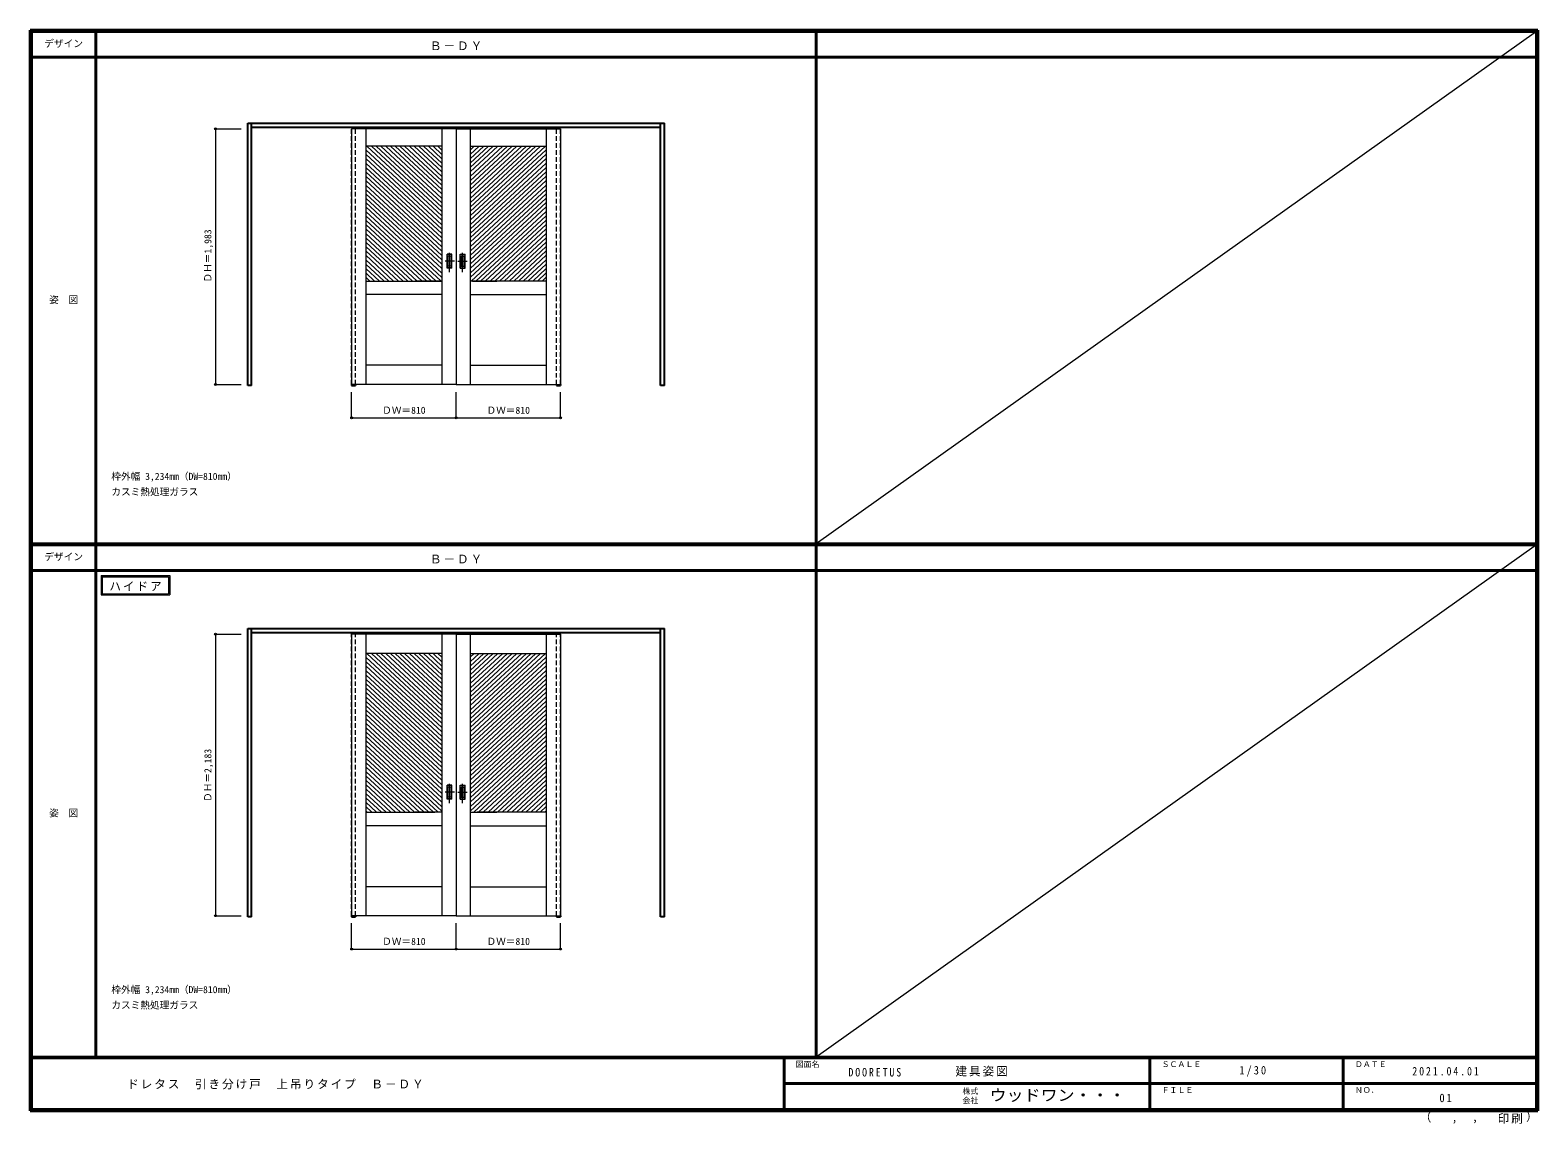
# Model space of a CAD drawing. Units: millimetres, scale not verified. Extents: x -6000 to 5700, y -4307 to 4175.
import ezdxf
from ezdxf.enums import TextEntityAlignment as Align

# ---------------------------------------------------------------- set-up
doc = ezdxf.new("R2010")
doc.units = ezdxf.units.MM
doc.header["$LTSCALE"] = 30
doc.header["$PDMODE"] = 32
doc.header["$PDSIZE"] = 15
doc.linetypes.add('CHAIN1', pattern=[8, 5, -1, 1, -1])
doc.linetypes.add('DASHED1', pattern=[1.8, 1.2, -0.6])
for name, color, linetype, lineweight in [('0-2_扉', 7, 'Continuous', 18), ('0-4_枠', 3, 'Continuous', 25), ('0-6_引手', 7, 'Continuous', 18), ('0-A_文字', 7, 'Continuous', 18), ('0-B_寸法', 7, 'Continuous', 9), ('0-C_ハッチ', 4, 'Continuous', 9), ('F-1_枠', 6, 'Continuous', 40), ('F-A_文字', 7, 'Continuous', 18)]:
    doc.layers.add(name, color=color, linetype=linetype, lineweight=lineweight)
doc.styles.add('ＭＳ ゴシック', font='')
doc.styles.get('ＭＳ ゴシック').set_extended_font_data('MS Gothic')

msp = doc.modelspace()

# ---------------------------------------------------------------- linework, layer by layer
at = {"layer": '0-2_扉', "color": 4, "linetype": 'DASHED1', "lineweight": 9}
for p, q in [((-3505, 1426), (-3505, 3423)), ((-3475, 1426), (-3475, 3423)), ((-1915, 1426), (-1915, 3423)), ((-1885, 1426), (-1885, 3423))]:
    msp.add_line(p, q, dxfattribs=at)
at = {"layer": '0-2_扉'}
for p, q in [((-3395, 3409.5), (-3395, 1426.5)), ((-2805, 3409.5), (-2805, 1426.5)), ((-2695, 3409.5), (-2695, 1426.5)), ((-2695, 3409.5), (-2695, 1426.5)), ((-2585, 3409.5), (-2585, 1426.5)), ((-1995, 3409.5), (-1995, 1426.5)), ((-2805, 3274.5), (-3395, 3274.5)), ((-2585, 3274.5), (-1995, 3274.5)), ((-3395, 2229.5), (-2805, 2229.5)), ((-2823.5, 2229.5), (-3012.5, 2229.5)), ((-1995, 2229.5), (-2585, 2229.5)), ((-2566.5, 2229.5), (-2377.5, 2229.5)), ((-2805, 2124.5), (-3395, 2124.5)), ((-2585, 2124.5), (-1995, 2124.5)), ((-2805, 1576.5), (-3395, 1576.5)), ((-2585, 1576.5), (-1995, 1576.5)), ((-2695, 1426.5), (-3505, 1426.5)), ((-2695, 1426.5), (-1885, 1426.5)), ((-3395, -509.75), (-3395, -2692.75)), ((-2805, -509.75), (-2805, -2692.75)), ((-2695, -509.75), (-2695, -2692.75)), ((-2695, -509.75), (-2695, -2692.75)), ((-2585, -509.75), (-2585, -2692.75)), ((-1995, -509.75), (-1995, -2692.75)), ((-2805, -659.75), (-3395, -659.75)), ((-2585, -659.75), (-1995, -659.75)), ((-3395, -1889.75), (-2858.5, -1889.75)), ((-3176, -1889.75), (-3176, -1888.64)), ((-2805, -1889.75), (-3012.5, -1889.75)), ((-2585, -1889.75), (-2377.5, -1889.75)), ((-1995, -1889.75), (-2531.5, -1889.75)), ((-2214, -1889.75), (-2214, -1888.64)), ((-2805, -1994.75), (-3395, -1994.75)), ((-2585, -1994.75), (-1995, -1994.75)), ((-2805, -2467.75), (-3395, -2467.75)), ((-2585, -2467.75), (-1995, -2467.75)), ((-2695, -2692.75), (-3505, -2692.75)), ((-2695, -2692.75), (-1885, -2692.75))]:
    msp.add_line(p, q, dxfattribs=at)
at = {"layer": '0-2_扉', "color": 3, "lineweight": 25}
for p, q in [((-3505, 1426.5), (-3505, 1418)), ((-3505, 1418), (-3475, 1418)), ((-3475, 1426.5), (-3475, 1418)), ((-1915, 1426.5), (-1915, 1418)), ((-1915, 1418), (-1885, 1418)), ((-1885, 1426.5), (-1885, 1418))]:
    msp.add_line(p, q, dxfattribs=at)
at = {"layer": '0-2_扉'}
for points in [[(-2695, 3409.5), (-3505, 3409.5), (-3505, 1426.5)], [(-2695, 3409.5), (-1885, 3409.5), (-1885, 1426.5)], [(-2695, -509.75), (-3505, -509.75), (-3505, -2692.75)], [(-2695, -509.75), (-1885, -509.75), (-1885, -2692.75)]]:
    msp.add_lwpolyline(points, dxfattribs=at)
at = {"layer": '0-4_枠'}
for p, q in [((-4312, 1418), (-4312, 3453)), ((-4312, 3453), (-1078, 3453)), ((-4282, 1418), (-4282, 3453)), ((-4282, 3423), (-1108, 3423)), ((-1108, 1418), (-1108, 3453)), ((-1078, 1418), (-1078, 3453)), ((-4282, 1418), (-4312, 1418)), ((-1078, 1418), (-1108, 1418)), ((-4312, -2701.25), (-4312, -466.25)), ((-4312, -466.25), (-1078, -466.25)), ((-4282, -2701.25), (-4282, -466.25)), ((-1108, -2701.25), (-1108, -466.25)), ((-1078, -2701.25), (-1078, -466.25)), ((-4282, -496.25), (-1108, -496.25)), ((-4282, -2701.25), (-4312, -2701.25)), ((-3505, -2692.75), (-3505, -2701.25)), ((-3505, -2701.25), (-3475, -2701.25)), ((-3475, -2692.75), (-3475, -2701.25)), ((-1915, -2692.75), (-1915, -2701.25)), ((-1915, -2701.25), (-1885, -2701.25)), ((-1885, -2692.75), (-1885, -2701.25)), ((-1078, -2701.25), (-1108, -2701.25))]:
    msp.add_line(p, q, dxfattribs=at)
at = {"layer": '0-4_枠', "color": 4, "linetype": 'DASHED1', "lineweight": 9}
for p, q in [((-3505, -2693.25), (-3505, -496.25)), ((-3475, -2693.25), (-3475, -496.25)), ((-1915, -2693.25), (-1915, -496.25)), ((-1885, -2693.25), (-1885, -496.25))]:
    msp.add_line(p, q, dxfattribs=at)
at = {"layer": '0-6_引手', "linetype": 'CHAIN1'}
for p, q in [((-2746, 2298.77), (-2746, 2469.62)), ((-2644, 2298.77), (-2644, 2469.62)), ((-2707.93, 2384), (-2780.44, 2384)), ((-2682.07, 2384), (-2609.56, 2384)), ((-2707.93, -1735.25), (-2780.44, -1735.25)), ((-2746, -1820.48), (-2746, -1649.63)), ((-2682.07, -1735.25), (-2609.56, -1735.25)), ((-2644, -1820.48), (-2644, -1649.63))]:
    msp.add_line(p, q, dxfattribs=at)
at = {"layer": '0-6_引手'}
for p, q in [((-2727, 2439), (-2765, 2439)), ((-2765, 2329), (-2765, 2439)), ((-2733.5, 2423), (-2758.5, 2423)), ((-2758.5, 2345), (-2758.5, 2423)), ((-2733.5, 2345), (-2758.5, 2345)), ((-2733.5, 2345), (-2733.5, 2423)), ((-2727, 2329), (-2727, 2439)), ((-2663, 2439), (-2625, 2439)), ((-2663, 2329), (-2663, 2439)), ((-2656.5, 2423), (-2631.5, 2423)), ((-2656.5, 2345), (-2656.5, 2423)), ((-2656.5, 2345), (-2631.5, 2345)), ((-2631.5, 2345), (-2631.5, 2423)), ((-2625, 2329), (-2625, 2439)), ((-2727, 2329), (-2765, 2329)), ((-2663, 2329), (-2625, 2329)), ((-2727, -1680.25), (-2765, -1680.25)), ((-2765, -1790.25), (-2765, -1680.25)), ((-2733.5, -1696.25), (-2758.5, -1696.25)), ((-2758.5, -1774.25), (-2758.5, -1696.25)), ((-2733.5, -1774.25), (-2733.5, -1696.25)), ((-2727, -1790.25), (-2727, -1680.25)), ((-2663, -1680.25), (-2625, -1680.25)), ((-2663, -1790.25), (-2663, -1680.25)), ((-2656.5, -1696.25), (-2631.5, -1696.25)), ((-2656.5, -1774.25), (-2656.5, -1696.25)), ((-2631.5, -1774.25), (-2631.5, -1696.25)), ((-2625, -1790.25), (-2625, -1680.25)), ((-2727, -1790.25), (-2765, -1790.25)), ((-2733.5, -1774.25), (-2758.5, -1774.25)), ((-2663, -1790.25), (-2625, -1790.25)), ((-2656.5, -1774.25), (-2631.5, -1774.25))]:
    msp.add_line(p, q, dxfattribs=at)
at = {"layer": '0-6_引手', "linetype": 'DASHED1'}
for p, q in [((-2762, 2333), (-2762, 2435)), ((-2628, 2333), (-2628, 2435)), ((-2730, 2333), (-2762, 2333)), ((-2660, 2333), (-2628, 2333)), ((-2762, -1786.25), (-2762, -1684.25)), ((-2628, -1786.25), (-2628, -1684.25)), ((-2730, -1786.25), (-2762, -1786.25)), ((-2660, -1786.25), (-2628, -1786.25))]:
    msp.add_line(p, q, dxfattribs=at)
for points in [[(-2730, 2333), (-2730, 2435), (-2762, 2435)], [(-2660, 2333), (-2660, 2435), (-2628, 2435)], [(-2730, -1786.25), (-2730, -1684.25), (-2762, -1684.25)], [(-2660, -1786.25), (-2660, -1684.25), (-2628, -1684.25)]]:
    msp.add_lwpolyline(points, dxfattribs=at)
at = {"layer": '0-A_文字'}
for p, q in [((-5450, -55.5), (-5450, -205.5)), ((-5440, -65.5), (-4925.67, -65.5)), ((-4925.67, -65.5), (-4925.67, -195.5)), ((-5450, -205.5), (-4915.67, -205.5))]:
    msp.add_line(p, q, dxfattribs=at)
for points in [[(-5450, -55.5), (-4915.67, -55.5), (-4915.67, -205.5)], [(-5440, -65.5), (-5440, -195.5), (-4925.67, -195.5)]]:
    msp.add_lwpolyline(points, dxfattribs=at)
at = {"layer": '0-B_寸法', "color": 4}
for p, q in [((-4562, 3409.5), (-4362, 3409.5)), ((-4562, 3409.5), (-4562, 1426.5)), ((-4562, 1426.5), (-4362, 1426.5)), ((-3505, 1168), (-3505, 1368)), ((-2695, 1168), (-2695, 1368)), ((-1885, 1168), (-1885, 1368)), ((-3505, 1168), (-1885, 1168)), ((-4562, -509.75), (-4362, -509.75)), ((-4562, -509.75), (-4562, -2692.75)), ((-4562, -2692.75), (-4362, -2692.75)), ((-3505, -2951.25), (-3505, -2751.25)), ((-2695, -2951.25), (-2695, -2751.25)), ((-1885, -2951.25), (-1885, -2751.25)), ((-3505, -2951.25), (-1885, -2951.25))]:
    msp.add_line(p, q, dxfattribs=at)
at = {"layer": '0-B_寸法'}
for p in [(-4562, 3409.5), (-4562, 1426.5), (-3505, 1168), (-2695, 1168), (-1885, 1168), (-4562, -509.75), (-4562, -2692.75), (-3505, -2951.25), (-2695, -2951.25), (-1885, -2951.25)]:
    msp.add_point(p, dxfattribs=at)
at = {"layer": '0-C_ハッチ'}
for p, q in [((-3395, 3246.63), (-2805, 2700.34)), ((-3395, 3212.56), (-2805, 2666.27)), ((-3395, 3178.49), (-2805, 2632.2)), ((-3388.3, 3274.5), (-2805, 2734.41)), ((-3351.5, 3274.5), (-2805, 2768.48)), ((-3314.71, 3274.5), (-2805, 2802.55)), ((-3277.91, 3274.5), (-2805, 2836.62)), ((-3241.11, 3274.5), (-2805, 2870.69)), ((-3204.32, 3274.5), (-2805, 2904.76)), ((-3167.52, 3274.5), (-2805, 2938.84)), ((-3130.72, 3274.5), (-2805, 2972.91)), ((-3093.93, 3274.5), (-2805, 3006.98)), ((-3057.13, 3274.5), (-2805, 3041.05)), ((-3020.33, 3274.5), (-2805, 3075.12)), ((-2983.53, 3274.5), (-2805, 3109.19)), ((-2946.74, 3274.5), (-2805, 3143.26)), ((-2909.94, 3274.5), (-2805, 3177.33)), ((-2873.14, 3274.5), (-2805, 3211.4)), ((-2836.35, 3274.5), (-2805, 3245.47)), ((-2516.86, 3274.5), (-2585, 3211.4)), ((-2480.06, 3274.5), (-2585, 3177.33)), ((-2443.26, 3274.5), (-2585, 3143.26)), ((-2406.47, 3274.5), (-2585, 3109.19)), ((-2553.65, 3274.5), (-2585, 3245.47)), ((-2369.67, 3274.5), (-2585, 3075.12)), ((-2332.87, 3274.5), (-2585, 3041.05)), ((-2296.08, 3274.5), (-2585, 3006.98)), ((-2259.28, 3274.5), (-2585, 2972.91)), ((-2222.48, 3274.5), (-2585, 2938.84)), ((-2185.69, 3274.5), (-2585, 2904.76)), ((-2148.89, 3274.5), (-2585, 2870.69)), ((-2112.09, 3274.5), (-2585, 2836.62)), ((-2075.29, 3274.5), (-2585, 2802.55)), ((-2038.5, 3274.5), (-2585, 2768.48)), ((-2001.7, 3274.5), (-2585, 2734.41)), ((-1995, 3246.63), (-2585, 2700.34)), ((-1995, 3212.56), (-2585, 2666.27)), ((-1995, 3178.49), (-2585, 2632.2)), ((-3395, 3144.42), (-2805, 2598.12)), ((-3395, 3110.35), (-2805, 2564.05)), ((-3395, 3076.28), (-2805, 2529.98)), ((-3395, 3042.21), (-2805, 2495.91)), ((-1995, 3144.42), (-2585, 2598.12)), ((-1995, 3110.35), (-2585, 2564.05)), ((-1995, 3076.28), (-2585, 2529.98)), ((-1995, 3042.21), (-2585, 2495.91)), ((-3395, 3008.14), (-2805, 2461.84)), ((-3395, 2974.07), (-2805, 2427.77)), ((-3395, 2939.99), (-2805, 2393.7)), ((-1995, 3008.14), (-2585, 2461.84)), ((-1995, 2974.07), (-2585, 2427.77)), ((-1995, 2939.99), (-2585, 2393.7)), ((-3395, 2905.92), (-2805, 2359.63)), ((-3395, 2871.85), (-2805, 2325.56)), ((-3395, 2837.78), (-2805, 2291.49)), ((-1995, 2905.92), (-2585, 2359.63)), ((-1995, 2871.85), (-2585, 2325.56)), ((-1995, 2837.78), (-2585, 2291.49)), ((-3395, 2803.71), (-2805, 2257.41)), ((-3395, 2769.64), (-2811.65, 2229.5)), ((-3395, 2735.57), (-2848.45, 2229.5)), ((-3395, 2701.5), (-2885.24, 2229.5)), ((-1995, 2803.71), (-2585, 2257.41)), ((-1995, 2769.64), (-2578.35, 2229.5)), ((-1995, 2735.57), (-2541.55, 2229.5)), ((-1995, 2701.5), (-2504.76, 2229.5)), ((-3395, 2667.43), (-2922.04, 2229.5)), ((-3395, 2633.35), (-2958.84, 2229.5)), ((-3395, 2599.28), (-2995.63, 2229.5)), ((-1995, 2667.43), (-2467.96, 2229.5)), ((-1995, 2633.35), (-2431.16, 2229.5)), ((-1995, 2599.28), (-2394.37, 2229.5)), ((-3395, 2565.21), (-3032.43, 2229.5)), ((-3395, 2531.14), (-3069.23, 2229.5)), ((-3395, 2497.07), (-3106.02, 2229.5)), ((-3395, 2463), (-3142.82, 2229.5)), ((-1995, 2565.21), (-2357.57, 2229.5)), ((-1995, 2531.14), (-2320.77, 2229.5)), ((-1995, 2497.07), (-2283.98, 2229.5)), ((-1995, 2463), (-2247.18, 2229.5)), ((-3395, 2428.93), (-3179.62, 2229.5)), ((-3395, 2394.86), (-3216.41, 2229.5)), ((-3395, 2360.79), (-3253.21, 2229.5)), ((-1995, 2428.93), (-2210.38, 2229.5)), ((-1995, 2394.86), (-2173.59, 2229.5)), ((-1995, 2360.79), (-2136.79, 2229.5)), ((-3395, 2326.72), (-3290.01, 2229.5)), ((-3395, 2292.64), (-3326.8, 2229.5)), ((-3395, 2258.57), (-3363.6, 2229.5)), ((-1995, 2326.72), (-2099.99, 2229.5)), ((-1995, 2292.64), (-2063.2, 2229.5)), ((-1995, 2258.57), (-2026.4, 2229.5)), ((-3395, -687.62), (-2805, -1233.91)), ((-3388.3, -659.75), (-2805, -1199.84)), ((-3351.5, -659.75), (-2805, -1165.77)), ((-3314.71, -659.75), (-2805, -1131.7)), ((-3277.91, -659.75), (-2805, -1097.63)), ((-3241.11, -659.75), (-2805, -1063.56)), ((-3204.32, -659.75), (-2805, -1029.49)), ((-3167.52, -659.75), (-2805, -995.42)), ((-3130.72, -659.75), (-2805, -961.34)), ((-3093.93, -659.75), (-2805, -927.27)), ((-3057.13, -659.75), (-2805, -893.2)), ((-3020.33, -659.75), (-2805, -859.13)), ((-2983.53, -659.75), (-2805, -825.06)), ((-2946.74, -659.75), (-2805, -790.99)), ((-2909.94, -659.75), (-2805, -756.92)), ((-2873.14, -659.75), (-2805, -722.85)), ((-2836.35, -659.75), (-2805, -688.78)), ((-2516.86, -659.75), (-2585, -722.85)), ((-2480.06, -659.75), (-2585, -756.92)), ((-2443.26, -659.75), (-2585, -790.99)), ((-2406.47, -659.75), (-2585, -825.06)), ((-2553.65, -659.75), (-2585, -688.78)), ((-2369.67, -659.75), (-2585, -859.13)), ((-2332.87, -659.75), (-2585, -893.2)), ((-2296.08, -659.75), (-2585, -927.27)), ((-2259.28, -659.75), (-2585, -961.34)), ((-2222.48, -659.75), (-2585, -995.42)), ((-2185.69, -659.75), (-2585, -1029.49)), ((-2148.89, -659.75), (-2585, -1063.56)), ((-2112.09, -659.75), (-2585, -1097.63)), ((-2075.29, -659.75), (-2585, -1131.7)), ((-2038.5, -659.75), (-2585, -1165.77)), ((-2001.7, -659.75), (-2585, -1199.84)), ((-1995, -687.62), (-2585, -1233.91)), ((-3395, -721.69), (-2805, -1267.98)), ((-3395, -755.76), (-2805, -1302.05)), ((-3395, -789.83), (-2805, -1336.13)), ((-1995, -721.69), (-2585, -1267.98)), ((-1995, -755.76), (-2585, -1302.05)), ((-1995, -789.83), (-2585, -1336.13)), ((-3395, -823.9), (-2805, -1370.2)), ((-3395, -857.97), (-2805, -1404.27)), ((-3395, -892.04), (-2805, -1438.34)), ((-3395, -926.11), (-2805, -1472.41)), ((-1995, -823.9), (-2585, -1370.2)), ((-1995, -857.97), (-2585, -1404.27)), ((-1995, -892.04), (-2585, -1438.34)), ((-1995, -926.11), (-2585, -1472.41)), ((-3395, -960.18), (-2805, -1506.48)), ((-3395, -994.26), (-2805, -1540.55)), ((-3395, -1028.33), (-2805, -1574.62)), ((-1995, -960.18), (-2585, -1506.48)), ((-1995, -994.26), (-2585, -1540.55)), ((-1995, -1028.33), (-2585, -1574.62)), ((-3395, -1062.4), (-2805, -1608.69)), ((-3395, -1096.47), (-2805, -1642.77)), ((-3395, -1130.54), (-2805, -1676.84)), ((-3395, -1164.61), (-2805, -1710.91)), ((-1995, -1062.4), (-2585, -1608.69)), ((-1995, -1096.47), (-2585, -1642.77)), ((-1995, -1130.54), (-2585, -1676.84)), ((-1995, -1164.61), (-2585, -1710.91)), ((-3395, -1198.68), (-2805, -1744.98)), ((-3395, -1232.75), (-2805, -1779.05)), ((-3395, -1266.82), (-2805, -1813.12)), ((-1995, -1198.68), (-2585, -1744.98)), ((-1995, -1232.75), (-2585, -1779.05)), ((-1995, -1266.82), (-2585, -1813.12)), ((-3395, -1300.9), (-2805, -1847.19)), ((-3395, -1334.97), (-2805, -1881.26)), ((-3395, -1369.04), (-2832.63, -1889.75)), ((-3395, -1403.11), (-2869.43, -1889.75)), ((-1995, -1300.9), (-2585, -1847.19)), ((-1995, -1334.97), (-2585, -1881.26)), ((-1995, -1369.04), (-2557.37, -1889.75)), ((-1995, -1403.11), (-2520.57, -1889.75)), ((-3395, -1437.18), (-2906.22, -1889.75)), ((-3395, -1471.25), (-2943.02, -1889.75)), ((-3395, -1505.32), (-2979.82, -1889.75)), ((-1995, -1437.18), (-2483.78, -1889.75)), ((-1995, -1471.25), (-2446.98, -1889.75)), ((-1995, -1505.32), (-2410.18, -1889.75)), ((-3395, -1539.39), (-3016.61, -1889.75)), ((-3395, -1573.46), (-3053.41, -1889.75)), ((-3395, -1607.53), (-3090.21, -1889.75)), ((-1995, -1539.39), (-2373.39, -1889.75)), ((-1995, -1573.46), (-2336.59, -1889.75)), ((-1995, -1607.53), (-2299.79, -1889.75)), ((-3395, -1641.61), (-3127, -1889.75)), ((-3395, -1675.68), (-3163.8, -1889.75)), ((-3395, -1709.75), (-3200.6, -1889.75)), ((-3395, -1743.82), (-3237.39, -1889.75)), ((-1995, -1641.61), (-2263, -1889.75)), ((-1995, -1675.68), (-2226.2, -1889.75)), ((-1995, -1709.75), (-2189.4, -1889.75)), ((-1995, -1743.82), (-2152.61, -1889.75)), ((-3395, -1777.89), (-3274.19, -1889.75)), ((-3395, -1811.96), (-3310.99, -1889.75)), ((-3395, -1846.03), (-3347.78, -1889.75)), ((-1995, -1777.89), (-2115.81, -1889.75)), ((-1995, -1811.96), (-2079.01, -1889.75)), ((-1995, -1846.03), (-2042.22, -1889.75)), ((-3395, -1880.1), (-3384.58, -1889.75)), ((-1995, -1880.1), (-2005.42, -1889.75))]:
    msp.add_line(p, q, dxfattribs=at)
at = {"layer": 'F-1_枠'}
for p, q in [((-6000, 4175), (5700, 4175)), ((-6000, 4175), (-6000, -4205)), ((-6000, 4170), (5700, 4170)), ((-6000, 4165), (5700, 4165)), ((-5995, 4175), (-5995, -4205)), ((-5990, 4175), (-5990, -4205)), ((-5490, 4175), (-5490, -3790)), ((100, -3790), (100, 4175)), ((5690, 4175), (5690, -4205)), ((5695, 4175), (5695, -4205)), ((5700, 4175), (5700, -4205)), ((-6000, 3965), (5700, 3965)), ((-6000, 190.5), (5700, 190.5)), ((-6000, 187.5), (5700, 187.5)), ((-6000, 184.5), (5700, 184.5)), ((-6000, -15.5), (5700, -15.5)), ((5700, -3790), (-6000, -3790)), ((5700, -3795), (-6000, -3795)), ((-150, -3795), (-150, -4195)), ((2690, -3795), (2690, -4195)), ((4190, -3795), (4190, -4195)), ((-150, -3995), (5690, -3995.01)), ((5700, -4195), (-6000, -4195)), ((5700, -4200), (-6000, -4200)), ((5700, -4205), (-6000, -4205))]:
    msp.add_line(p, q, dxfattribs=at)
at = {"layer": 'F-A_文字'}
for p, q in [((5690, 4165), (100, 190.5)), ((5690, 184.5), (100, -3790))]:
    msp.add_line(p, q, dxfattribs=at)

# ---------------------------------------------------------------- texts
at = {"layer": '0-A_文字', "style": 'ＭＳ ゴシック'}
for s, p in [('枠外幅 3,234mm（DW=810mm）', (-5370, 670.5)), ('カスミ熱処理ガラス', (-5370, 550.5)), ('枠外幅 3,234mm（DW=810mm）', (-5370, -3310)), ('カスミ熱処理ガラス', (-5370, -3430))]:
    msp.add_text(s, height=54.99, dxfattribs=at).set_placement(p, align=Align.BOTTOM_LEFT)
at = {"layer": '0-A_文字', "char_height": 65.98, "attachment_point": 7, "style": 'ＭＳ ゴシック'}
for s, insert in [('\\T1.17;Ｂ－ＤＹ', (-2897.5, 4020)), ('\\T1.17;Ｂ－ＤＹ', (-2897.5, 39.5)), ('\\T1.17;ハイドア', (-5385.34, -175.5))]:
    msp.add_mtext(s, dxfattribs=dict(at, insert=insert))
at = {"layer": '0-B_寸法', "style": 'ＭＳ ゴシック'}
for s, p in [('ＤＨ＝1,983', (-4577, 2217.75)), ('ＤＨ＝2,183', (-4577, -1810.75))]:
    msp.add_text(s, height=54.99, rotation=90, dxfattribs=at).set_placement(p, align=Align.BOTTOM_LEFT)
for p in [(-3268.75, 1183), (-2458.75, 1183), (-3268.75, -2936.25), (-2458.75, -2936.25)]:
    msp.add_text('ＤＷ＝810', height=54.99, dxfattribs=at).set_placement(p, align=Align.BOTTOM_LEFT)
at = {"layer": 'F-A_文字', "style": 'ＭＳ ゴシック'}
for s, height, p in [('デザイン', 54.99, (-5890, 4027.5)), ('姿\u3000図', 54.99, (-5852.5, 2040.25)), ('デザイン', 54.99, (-5890, 47)), ('姿\u3000図', 54.99, (-5852.5, -1940.25)), ('図面名', 43.99, (-60, -3880)), ('ＳＣＡＬＥ', 43.99, (2780, -3880)), ('ＤＡＴＥ', 43.99, (4280, -3880)), ('株式', 43.99, (1235, -4089)), ('ＦＩＬＥ', 43.99, (2780, -4080)), ('ＮＯ．', 43.99, (4280, -4080)), ('会社', 43.99, (1235, -4161)), ('（', 65.98, (4784.03, -4308.31)), ('）', 65.98, (5608.4, -4304.13)), (',', 65.98, (5031.28, -4308.31)), (',', 65.98, (5190.2, -4305.53))]:
    msp.add_text(s, height=height, dxfattribs=at).set_placement(p, align=Align.BOTTOM_LEFT)
at = {"layer": 'F-A_文字', "style": 'ＭＳ ゴシック', "width": 1.1}
msp.add_text('ウッドワン・・・', height=87.98, dxfattribs=at).set_placement((1445, -4155), align=Align.BOTTOM_LEFT)
at = {"layer": 'F-A_文字', "char_height": 65.98, "attachment_point": 7, "style": 'ＭＳ ゴシック'}
for s, insert in [('\\T1.17;建具姿図', (1180.42, -3940)), ('\\T1.38;\\W0.9;1/30', (3383.75, -3940)), ('\\T1.17;ドレタス\u3000引き分け戸\u3000上吊りタイプ\u3000Ｂ－ＤＹ', (-5247.55, -4040)), ('\\T1.39;\\W0.85;DOORETUS', (350, -3940.79)), ('\\T1.39;\\W0.85;2021.04.01', (4726.25, -3932.5)), ('\\T1.36;\\W0.9;01', (4936.25, -4140)), ('\\T1.17;印刷', (5388.15, -4306.92))]:
    msp.add_mtext(s, dxfattribs=dict(at, insert=insert))

doc.saveas('drawing.dxf')
